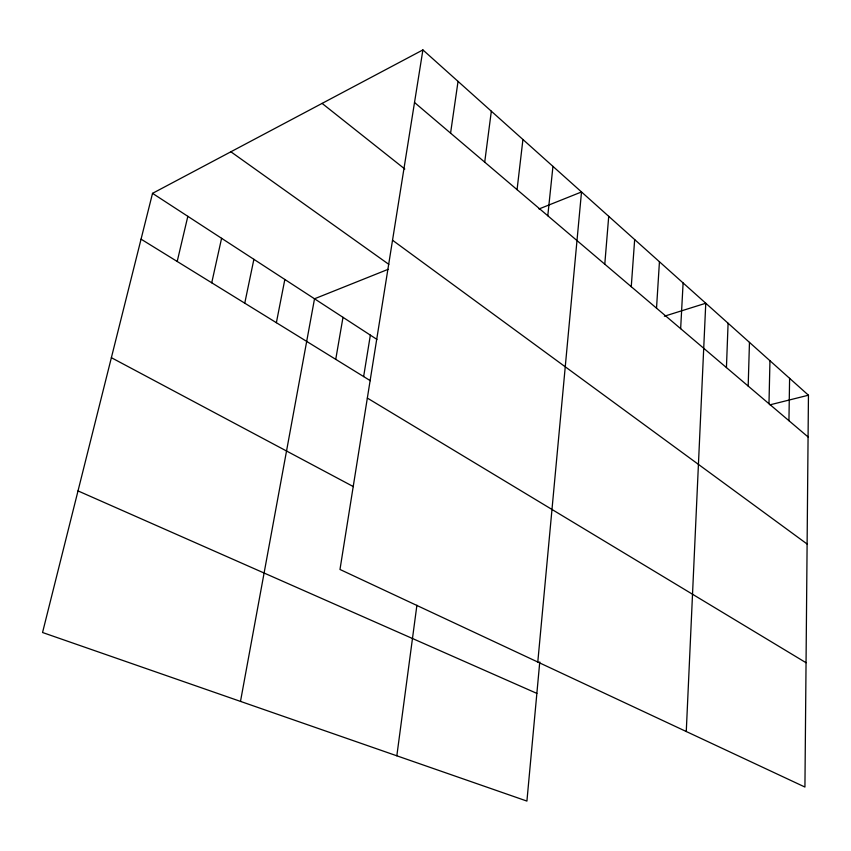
<?xml version="1.0" encoding="UTF-8"?>
<svg xmlns="http://www.w3.org/2000/svg" width="851" height="851" viewBox="0 0 851 851"><rect width="100%" height="100%" fill="white"/><g stroke="black" fill="none" stroke-linecap="round" stroke-linejoin="round"><path stroke-width="1.28" d="M808.45 395.204L804.929 787.047L339.985 569.468L422.904 49.922L808.45 395.204L769.953 404.842M788.941 420.702L789.6 378.323M768.985 403.746L769.953 360.728M748.178 386.056L749.465 342.389M726.435 367.579L728.094 323.242M686.268 731.52L705.766 303.243L664.365 316.221M680.651 328.667L683.108 282.957M656.525 308.168L659.44 261.757M631.261 286.702L634.665 239.567M604.784 264.193L608.72 216.335M537.789 662.035L581.51 191.964L538.991 208.974M539.768 661.929L526.918 801.078L42.55 632.506L152.531 193.347L422.904 49.922M547.789 215.76L552.948 166.392M517.068 189.656L522.929 139.5M484.708 162.158L491.335 111.204M396.832 755.805L416.905 605.231M450.573 133.139L458.04 81.388M363.632 376.578L370.355 335.134M335.741 359.345L342.996 317.327M240.493 701.394L314.519 298.786L388.12 269.331M276.373 322.699L284.84 279.468M244.758 303.179L253.885 259.321M211.729 282.787L221.59 238.291M177.199 261.47L187.837 216.324M78.015 490.91L536.864 693.395M111.375 357.686L353.431 486.644M367.345 398.077L806.046 662.727M141.064 239.163L370.334 380.705M152.531 193.347L376.929 339.411M230.887 151.786L388.822 264.353M392.534 240.237L807.11 544.023M322.093 103.397L404.799 169.009M414.511 102.492L808.078 436.967"/></g></svg>
